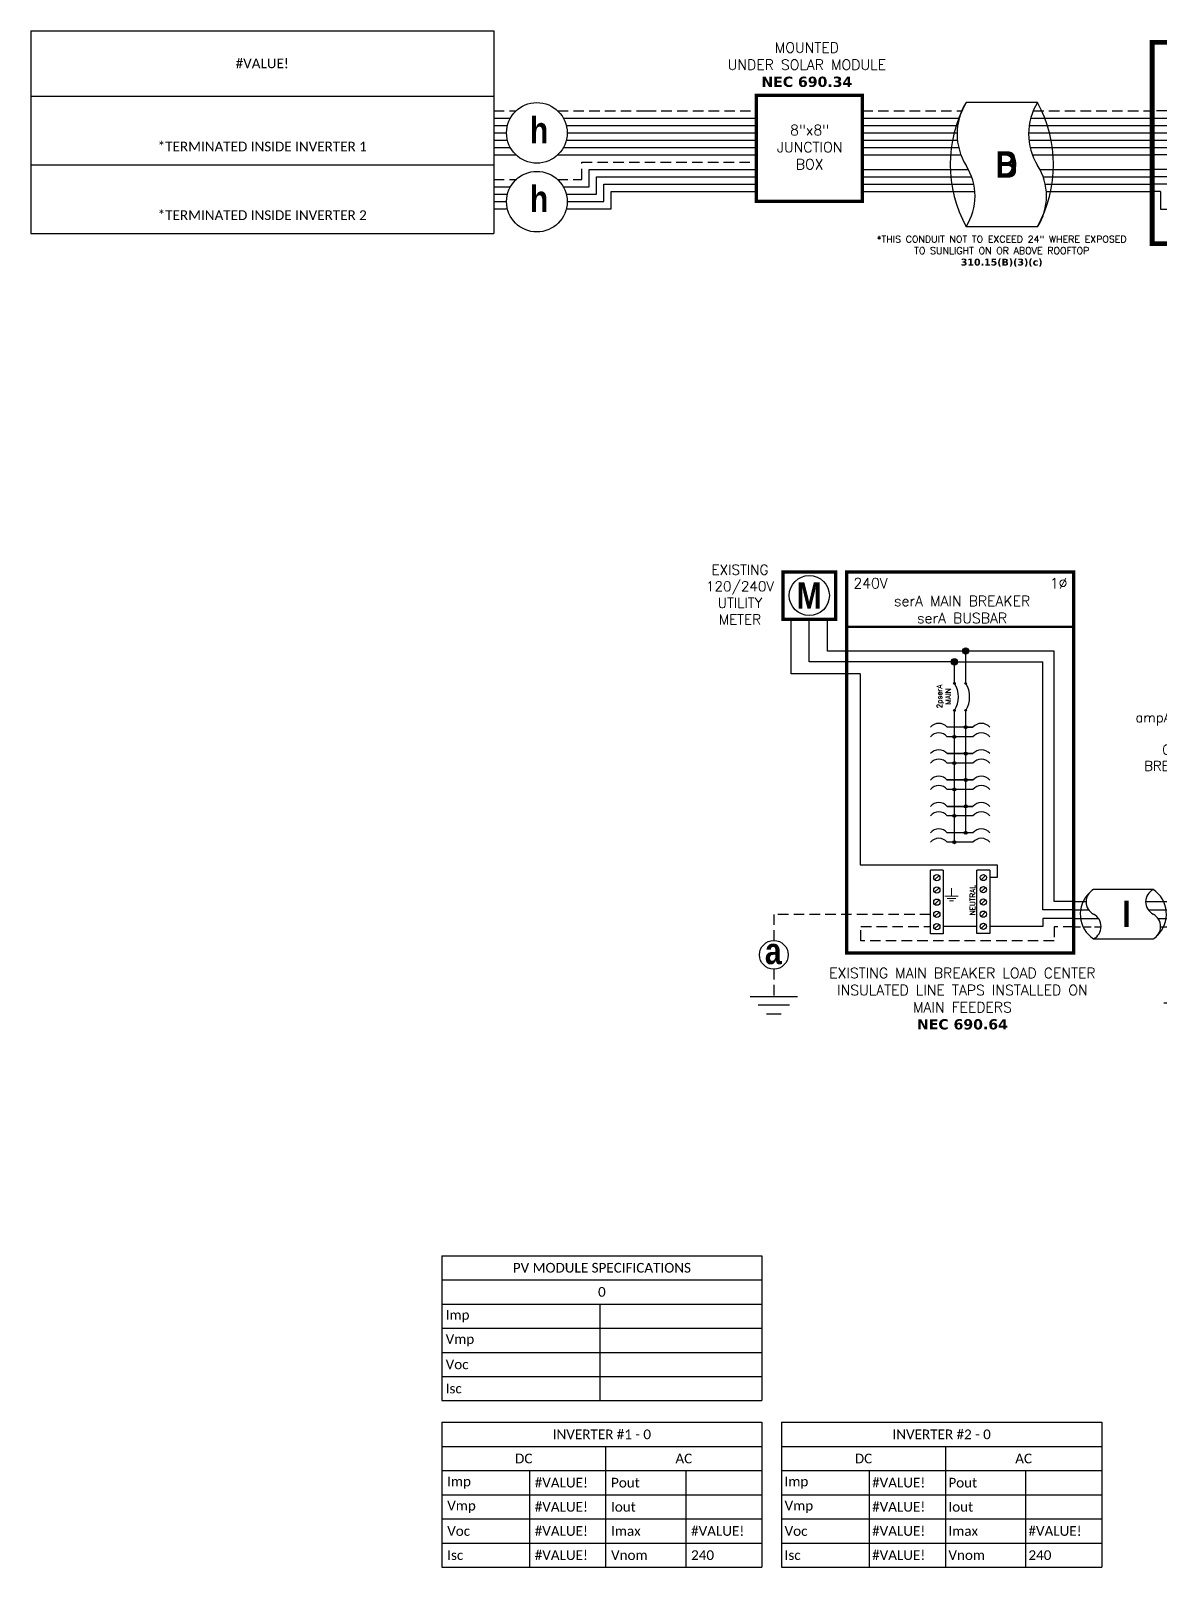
# Model space of a CAD drawing. Header units: feet. Extents: x 18745 to 19507, y 14556 to 15104.
# Drawn here: x 18745 to 19147, y 14556 to 15104 of the extents above; entities that cross this region are included whole.
import ezdxf

# ---------------------------------------------------------------- set-up
doc = ezdxf.new("R2010")
doc.units = ezdxf.units.FT
doc.header["$MEASUREMENT"] = 0
doc.linetypes.add('HIDDEN', pattern=[0.375, 0.25, -0.125])
for name, color, linetype in [('ONE LINE BLOCKS', 7, 'Continuous'), ('TABLES', 7, 'Continuous'), ('TEXT', 7, 'Continuous'), ('Z - TITLEBLOCK TXT', 7, 'Continuous')]:
    doc.layers.add(name, color=color, linetype=linetype)
doc.styles.add('ONE LINE TXT', font='techb___.ttf')
doc.styles.get("Standard").update_dxf_attribs({"font": 'simplex.shx'})

# ---------------------------------------------------------------- blocks, each defined once
blk = doc.blocks.new('combiner_1combined_1passing')
at = {"linetype": 'Continuous'}
h = blk.add_hatch(color=7, dxfattribs=at)
h.dxf.hatch_style = 1
edge = h.paths.add_edge_path()
edge.add_arc((28.02, 53.09), 0.513, 0, 360)
h = blk.add_hatch(color=7, dxfattribs=at)
h.dxf.hatch_style = 1
edge = h.paths.add_edge_path()
edge.add_arc((39.79, 53.09), 0.513, 0, 360)
h = blk.add_hatch(color=7, dxfattribs=at)
h.dxf.hatch_style = 1
edge = h.paths.add_edge_path()
edge.add_arc((28.02, 47.13), 0.513, 0, 360)
h = blk.add_hatch(color=7, dxfattribs=at)
h.dxf.hatch_style = 1
edge = h.paths.add_edge_path()
edge.add_arc((39.79, 47.13), 0.513, 0, 360)
h = blk.add_hatch(color=7, dxfattribs=at)
h.dxf.hatch_style = 1
edge = h.paths.add_edge_path()
edge.add_arc((28.02, 41.17), 0.513, 0, 360)
h = blk.add_hatch(color=7, dxfattribs=at)
h.dxf.hatch_style = 1
edge = h.paths.add_edge_path()
edge.add_arc((39.79, 41.17), 0.513, 0, 360)
h = blk.add_hatch(color=253, dxfattribs=at)
h.dxf.hatch_style = 1
edge = h.paths.add_edge_path()
edge.add_arc((28.02, 35.2), 0.513, 0, 360)
h = blk.add_hatch(color=253, dxfattribs=at)
h.dxf.hatch_style = 1
edge = h.paths.add_edge_path()
edge.add_arc((39.79, 35.2), 0.513, 0, 360)
h = blk.add_hatch(color=253, dxfattribs=at)
h.dxf.hatch_style = 1
edge = h.paths.add_edge_path()
edge.add_arc((28.02, 29.24), 0.513, 0, 360)
h = blk.add_hatch(color=253, dxfattribs=at)
h.dxf.hatch_style = 1
edge = h.paths.add_edge_path()
edge.add_arc((39.79, 29.24), 0.513, 0, 360)
h = blk.add_hatch(color=253, dxfattribs=at)
h.dxf.hatch_style = 1
edge = h.paths.add_edge_path()
edge.add_arc((28.02, 23.28), 0.513, 0, 360)
h = blk.add_hatch(color=253, dxfattribs=at)
h.dxf.hatch_style = 1
edge = h.paths.add_edge_path()
edge.add_arc((39.79, 23.28), 0.513, 0, 360)
at = {"layer": 'ONE LINE BLOCKS', "linetype": 'Continuous'}
h = blk.add_hatch(color=254, dxfattribs=at)
h.dxf.hatch_style = 1
edge = h.paths.add_edge_path()
edge.add_arc((47.2, 47.13), 1.11, 0, 360)
h = blk.add_hatch(color=254, dxfattribs=at)
h.dxf.hatch_style = 1
edge = h.paths.add_edge_path()
edge.add_arc((47.2, 29.24), 1.11, 0, 360)
at = {"color": 1, "linetype": 'Continuous'}
for p, q in [((28.53, 53.09), (31.66, 53.1)), ((36.16, 53.09), (39.28, 53.09)), ((28.53, 47.13), (31.66, 47.13)), ((36.16, 47.13), (39.28, 47.13)), ((28.53, 41.17), (31.66, 41.17)), ((36.16, 41.17), (39.28, 41.17)), ((28.53, 35.21), (31.66, 35.21)), ((36.16, 35.2), (39.28, 35.2)), ((28.53, 29.24), (31.66, 29.25)), ((36.16, 29.24), (39.28, 29.24)), ((28.53, 23.28), (31.66, 23.29)), ((36.16, 23.28), (39.28, 23.28))]:
    blk.add_line(p, q, dxfattribs=at)
at = {"color": 7, "linetype": 'Continuous'}
for p, q in [((51.44, 47.13), (47.2, 47.13)), ((51.44, 45.75), (51.44, 47.13)), ((5.57, 21.14), (5.57, 13.98)), ((5.57, 21.14), (5.57, 14.9)), ((5.57, 18.52), (5.57, 18.52)), ((5.57, 15.9), (5.57, 15.9))]:
    blk.add_line(p, q, dxfattribs=at)
for p, q in [((51.44, 45.75), (63.59, 45.75)), ((53.03, 17.38), (53.03, 37.21)), ((53.03, 37.21), (63.38, 37.21)), ((57.4, 13.98), (57.4, 33.83)), ((57.4, 33.83), (63.38, 33.83)), ((11.01, 17.38), (11.01, 26.39)), ((11.01, 17.38), (53.03, 17.38)), ((5.57, 13.98), (57.4, 13.98))]:
    blk.add_line(p, q)
at = {"color": 253, "linetype": 'Continuous'}
for p, q in [((51.44, 44.15), (51.44, 29.24)), ((51.44, 44.15), (63.38, 44.15)), ((54.82, 15.68), (54.82, 35.52)), ((54.82, 35.52), (63.38, 35.52)), ((13.56, 31.63), (13.56, 23.28)), ((51.44, 29.24), (47.2, 29.24)), ((59.98, 12.28), (59.98, 32.13)), ((59.98, 32.13), (63.38, 32.13)), ((8.19, 23.77), (0, 23.77)), ((8.19, 15.68), (8.19, 23.77)), ((8.19, 17.53), (8.19, 23.77)), ((13.56, 23.28), (21.42, 23.28)), ((2.95, 18.52), (0, 18.52)), ((2.95, 18.52), (2.95, 12.28)), ((2.95, 18.52), (2.95, 12.28)), ((5.57, 21.14), (5.57, 21.14)), ((5.57, 18.52), (5.57, 18.52)), ((2.95, 12.28), (59.98, 12.28)), ((8.19, 15.68), (54.82, 15.68))]:
    blk.add_line(p, q, dxfattribs=at)
at = {"color": 7}
for p, q in [((11.01, 26.39), (0, 26.39)), ((5.57, 21.14), (0, 21.14))]:
    blk.add_line(p, q, dxfattribs=at)
at = {"color": 7, "linetype": 'Continuous', "flags": 128}
for points in [[(0, 44.74), (13.56, 44.74), (13.56, 53.09), (21.42, 53.09)], [(21.42, 53.09), (28.02, 53.09)], [(39.79, 53.09), (47.2, 53.09)], [(47.2, 53.09), (47.2, 41.17)], [(18.8, 41.17), (18.8, 47.13), (21.42, 47.13)], [(21.42, 47.13), (28.02, 47.13)], [(21.42, 47.13), (28.02, 47.13)], [(39.79, 47.13), (47.2, 47.13)], [(0, 39.5), (21.42, 39.5), (21.42, 41.17)], [(21.42, 41.17), (28.02, 41.17)], [(21.42, 41.17), (28.02, 41.17)], [(39.79, 41.17), (47.2, 41.17)], [(0, 34.25), (18.8, 34.25), (18.8, 35.2)]]:
    blk.add_lwpolyline(points, dxfattribs=at)
at = {"color": 253, "linetype": 'Continuous', "flags": 128}
for points in [[(0, 42.12), (16.18, 42.12), (16.18, 41.17)], [(0, 36.87), (21.42, 36.87), (21.42, 35.2)], [(16.18, 32.9), (16.18, 29.24), (21.42, 29.24)], [(21.42, 35.2), (28.02, 35.2)], [(21.42, 35.2), (28.02, 35.2)], [(39.79, 35.2), (47.2, 35.2)], [(47.2, 35.2), (47.2, 23.28)], [(16.18, 31.63), (0, 31.63)], [(21.42, 29.24), (28.02, 29.24)], [(21.42, 29.24), (28.02, 29.24)], [(39.79, 29.24), (47.2, 29.24)], [(21.42, 23.28), (28.02, 23.28)], [(39.79, 23.28), (47.2, 23.28)]]:
    blk.add_lwpolyline(points, dxfattribs=at)
at = {"color": 7, "linetype": 'Continuous'}
for centre in [(28.02, 53.09), (39.79, 53.09), (28.02, 47.13), (39.79, 47.13), (28.02, 41.17), (39.79, 41.17)]:
    blk.add_circle(centre, 0.513, dxfattribs=at)
at = {"color": 253, "linetype": 'Continuous'}
for centre in [(28.02, 35.2), (39.79, 35.2), (28.02, 29.24), (39.79, 29.24), (28.02, 23.28), (39.79, 23.28)]:
    blk.add_circle(centre, 0.513, dxfattribs=at)
at = {"color": 92, "linetype": 'Continuous'}
blk.add_arc((51.34, 44.65), 2.92, 294.9492, 65.0508, dxfattribs=at)
at = {"color": 253, "linetype": 'Continuous'}
blk.add_arc((20.4, 37.03), 5.91, 135.6055, 224.3945, dxfattribs=at)
at = {"color": 7, "linetype": 'Continuous'}
blk.add_arc((20.84, 38.19), 3.61, 124.3567, 235.6433, dxfattribs=at)
at = {"color": 1, "linetype": 'Continuous'}
for points in [[(31.66, 53.1), (32.33, 54.43), (33.91, 51.74), (35.37, 54.43), (36.16, 53.09)], [(31.66, 47.13), (32.33, 48.47), (33.91, 45.78), (35.37, 48.47), (36.16, 47.13)], [(31.66, 41.17), (32.33, 42.51), (33.91, 39.82), (35.37, 42.51), (36.16, 41.17)], [(31.66, 35.21), (32.33, 36.55), (33.91, 33.86), (35.37, 36.55), (36.16, 35.2)], [(31.66, 29.25), (32.33, 30.59), (33.91, 27.9), (35.37, 30.59), (36.16, 29.24)], [(31.66, 23.29), (32.33, 24.63), (33.91, 21.94), (35.37, 24.63), (36.16, 23.28)]]:
    blk.add_spline(points, degree=3, dxfattribs=at)
at = {"layer": 'ONE LINE BLOCKS', "lineweight": 50, "const_width": 1.71}
blk.add_lwpolyline([(63.38, 0), (0, 0), (0, 71.78), (63.38, 71.78)], close=True, dxfattribs=at)
at = {"layer": 'TEXT', "color": 92, "linetype": 'HIDDEN', "ltscale": 15}
for p, q in [((40.61, 58.49), (40.61, 63.56)), ((44.96, 60.48), (44.96, 63.56)), ((55.4, 60.48), (44.96, 60.48)), ((55.4, 60.48), (55.4, 47.36)), ((52.57, 58.5), (40.61, 58.49)), ((52.57, 47.29), (52.57, 58.5)), ((10.94, 47.36), (0, 47.36)), ((55.4, 47.36), (63.38, 47.36)), ((52.57, 42), (52.57, 38.9)), ((52.57, 38.9), (63.38, 38.9))]:
    blk.add_line(p, q, dxfattribs=at)
at = {"layer": 'TEXT', "color": 92, "linetype": 'HIDDEN', "ltscale": 15, "flags": 128}
for points in [[(50.03, 68.68), (50.03, 65.18)], [(10.94, 47.36), (10.94, 60.48), (27.56, 60.48), (27.56, 63.56)], [(47.69, 65.18), (52.37, 65.18)], [(51.56, 64.31), (48.5, 64.31)], [(50.74, 63.45), (49.31, 63.45)]]:
    blk.add_lwpolyline(points, dxfattribs=at)
at = {"layer": 'Z - TITLEBLOCK TXT', "color": 1, "linetype": 'Continuous'}
for p, q in [((20.61, 63.56), (20.61, 68.1)), ((20.61, 68.1), (47.56, 68.1)), ((47.56, 68.1), (47.56, 63.56)), ((47.56, 63.56), (20.61, 63.56))]:
    blk.add_line(p, q, dxfattribs=at)
at = {"layer": 'Z - TITLEBLOCK TXT', "color": 4, "linetype": 'Continuous'}
for p, q in [((23.99, 66.62), (22.42, 65.04)), ((28.35, 66.62), (26.77, 65.04)), ((32.7, 66.62), (31.12, 65.04)), ((37.05, 66.62), (35.47, 65.04)), ((41.4, 66.62), (39.82, 65.04)), ((45.75, 66.62), (44.18, 65.04))]:
    blk.add_line(p, q, dxfattribs=at)
for centre in [(23.21, 65.83), (27.56, 65.83), (31.91, 65.83), (36.26, 65.83), (40.61, 65.83), (44.96, 65.83)]:
    blk.add_circle(centre, 1.11, dxfattribs=at)
at = {"layer": 'Z - TITLEBLOCK TXT', "color": 7, "linetype": 'Continuous'}
for centre in [(47.2, 47.13), (47.2, 47.13), (47.2, 29.24), (47.2, 29.24)]:
    blk.add_circle(centre, 1.11, dxfattribs=at)
at = {"layer": 'TABLES', "color": 1, "linetype": 'Continuous'}
for p in [(30.17, 54.67), (30.18, 48.71), (30.19, 42.75), (30.2, 36.79), (30.22, 30.83), (30.23, 24.87)]:
    blk.add_text('20A', height=2.778, dxfattribs=at).set_placement(p)
at = {"layer": 'TEXT', "color": 1, "insert": (34.41, 4.5), "char_height": 3.658, "attachment_point": 5}
blk.add_mtext_dynamic_manual_height_columns('COMBINER', width=1.1897, gutter_width=7.17, heights=[0], dxfattribs=at)
blk = doc.blocks.new('*T23')
at = {"color": 0, "lineweight": -2, "transparency": 16777216}
for p, q in [((0, 0), (165.11, 0)), ((0, 0), (0, -72.27)), ((165.11, 0), (165.11, -72.27)), ((0, -23.32), (165.11, -23.32)), ((0, -47.8), (165.11, -47.8)), ((0, -72.27), (165.11, -72.27))]:
    blk.add_line(p, q, dxfattribs=at)
at = {"color": 0, "linetype": 'Continuous', "transparency": 16777216, "char_height": 3.4544, "width": 156.9097, "attachment_point": 5}
for s, insert in [('{\\fCalibri|b0|i0|c0;#VALUE!', (82.56, -11.66)), ('{\\fCalibri|b0|i0|c0;^J^J*TERMINATED INSIDE INVERTER 1', (82.56, -35.56)), ('{\\fCalibri|b0|i0|c0;^J^J*TERMINATED INSIDE INVERTER 2', (82.56, -60.03))]:
    blk.add_mtext(s, dxfattribs=dict(at, insert=insert))
blk = doc.blocks.new('fusedDisconnect')
at = {"lineweight": 50}
blk.add_line((-43.61, 43.06), (0, 43.06), dxfattribs=at)
at = {"color": 1, "linetype": 'Continuous'}
for p, q in [((-35.27, 34.78), (-35.27, 39.32)), ((-35.27, 39.32), (-8.32, 39.32)), ((-8.32, 39.32), (-8.32, 34.78)), ((-8.32, 34.78), (-35.27, 34.78)), ((-26.07, 25.18), (-22.81, 22.74)), ((-21.73, 22.73), (-20.49, 22.73)), ((-17.94, 22.73), (-16.7, 22.73)), ((-26.07, 17.65), (-22.81, 15.2)), ((-21.73, 15.2), (-20.49, 15.2)), ((-17.94, 15.2), (-16.7, 15.2)), ((-35.27, 1.76), (-8.32, 1.76)), ((-35.27, 1.76), (-35.27, -2.78)), ((-8.32, 1.76), (-8.32, -2.78)), ((-8.32, -2.78), (-35.27, -2.78))]:
    blk.add_line(p, q, dxfattribs=at)
at = {"color": 4, "linetype": 'Continuous'}
for p, q in [((-31.89, 37.83), (-33.46, 36.26)), ((-27.53, 37.83), (-29.11, 36.26)), ((-23.18, 37.83), (-24.76, 36.26)), ((-18.83, 37.83), (-20.41, 36.26)), ((-14.48, 37.83), (-16.06, 36.26)), ((-10.13, 37.83), (-11.7, 36.26)), ((-31.89, 0.28), (-33.46, -1.3)), ((-27.53, 0.28), (-29.11, -1.3)), ((-23.18, 0.28), (-24.76, -1.3)), ((-18.83, 0.28), (-20.41, -1.3)), ((-14.48, 0.28), (-16.06, -1.3)), ((-10.13, 0.28), (-11.7, -1.3))]:
    blk.add_line(p, q, dxfattribs=at)
at = {"color": 253, "linetype": 'Continuous'}
for p, q in [((-32.67, 32.17), (-32.67, 34.78)), ((-10.92, 32.17), (-10.92, 34.78)), ((-38.16, 3), (-38.16, 32.17)), ((-38.16, 32.17), (-32.67, 32.17)), ((-5.43, 32.17), (-10.92, 32.17)), ((-5.43, 3), (-5.43, 32.17)), ((-43.61, 3), (-38.16, 3)), ((0, 3), (-5.43, 3))]:
    blk.add_line(p, q, dxfattribs=at)
at = {"color": 7, "linetype": 'Continuous'}
for p, q in [((-27.97, 22.73), (-41.66, 22.73)), ((-41.66, 9), (-41.66, 22.73)), ((-15.62, 22.73), (-1.93, 22.73)), ((-1.93, 9), (-1.93, 22.73))]:
    blk.add_line(p, q, dxfattribs=at)
at = {"color": 10, "linetype": 'Continuous'}
for p, q in [((-27.97, 15.2), (-39.8, 15.2)), ((-39.8, 6), (-39.8, 15.2)), ((-15.62, 15.2), (-3.79, 15.19)), ((-3.79, 6), (-3.79, 15.2)), ((-43.61, 6), (-39.8, 6)), ((0, 6), (-3.79, 6))]:
    blk.add_line(p, q, dxfattribs=at)
at = {"color": 7}
for p, q in [((-43.61, 9), (-41.66, 9)), ((0, 9), (-1.93, 9))]:
    blk.add_line(p, q, dxfattribs=at)
at = {"color": 92, "linetype": 'HIDDEN', "ltscale": 15}
for p, q in [((-43.61, 0), (-36.58, 0)), ((-36.58, 0), (-36.58, 4.9)), ((-36.58, 4.9), (-32.67, 4.9)), ((-32.67, 4.9), (-32.67, 1.76)), ((-7.01, 4.9), (-10.92, 4.9)), ((-10.92, 4.9), (-10.92, 1.76)), ((-7.01, 0), (-7.01, 4.9)), ((0, 0), (-7.01, 0)), ((-28.32, -2.78), (-28.32, -5.55)), ((-28.32, -5.55), (-38.48, -5.55)), ((-38.48, -5.55), (-38.48, -13.28)), ((-38.48, -23.51), (-38.48, -27.17))]:
    blk.add_line(p, q, dxfattribs=at)
at = {"lineweight": 50, "const_width": 1.19}
blk.add_lwpolyline([(-43.61, -9.34), (-43.61, 49.84), (0, 49.84), (0, -9.34)], close=True, dxfattribs=at)
at = {"color": 92, "linetype": 'Continuous', "lineweight": 5, "ltscale": 0.05, "flags": 128}
for points in [[(-21.8, -3.32), (-21.8, -6.17)], [(-24.14, -6.17), (-19.45, -6.17)], [(-20.27, -7.03), (-23.32, -7.03)], [(-21.08, -7.9), (-22.51, -7.9)]]:
    blk.add_lwpolyline(points, dxfattribs=at)
at = {"color": 92, "linetype": 'Continuous', "ltscale": 4, "flags": 128}
for points in [[(-46.96, -27.17), (-30, -27.17)], [(-32.93, -30.31), (-44.02, -30.31)], [(-35.87, -33.46), (-41.08, -33.46)]]:
    blk.add_lwpolyline(points, dxfattribs=at)
at = {"color": 4, "linetype": 'Continuous'}
for centre in [(-32.67, 37.05), (-28.32, 37.05), (-23.97, 37.05), (-19.62, 37.05), (-15.27, 37.05), (-10.92, 37.05), (-32.67, -0.51), (-28.32, -0.51), (-23.97, -0.51), (-19.62, -0.51), (-15.27, -0.51), (-10.92, -0.51)]:
    blk.add_circle(centre, 1.11, dxfattribs=at)
at = {"color": 1, "linetype": 'Continuous'}
for centre in [(-27.43, 22.73), (-22.27, 22.73), (-16.16, 22.73), (-27.43, 15.2), (-22.27, 15.2), (-16.16, 15.19)]:
    blk.add_circle(centre, 0.541, dxfattribs=at)
at = {"color": 7, "linetype": 'Continuous'}
blk.add_circle((-38.48, -18.39), 5.11, dxfattribs=at)
at = {"color": 1, "linetype": 'Continuous'}
for points in [[(-20.49, 22.73), (-20.12, 23.49), (-19.22, 21.97), (-18.39, 23.49), (-17.94, 22.73)], [(-20.49, 15.2), (-20.12, 15.96), (-19.22, 14.43), (-18.39, 15.96), (-17.94, 15.2)]]:
    blk.add_spline(points, degree=3, dxfattribs=at)
at = {"color": 4, "linetype": 'Continuous'}
blk.add_text('BONDED NEUTRAL', height=1.8743, dxfattribs=at).set_placement((-34.19, 39.97))
at = {"color": 1}
for s, width, gutter_width, heights, insert, char_height, attachment_point in [('\\A1;\\pi1.8138;ampA DISCONNECT FUSED \\P\\pi16.536;W/ ocA FUSES\\P\\pi11.355;GROUPED W/ MAIN \\P\\pi4.9392;BREAKER LOAD CENTER', 71.8931, 92.23, [24.13], (-58.88, 76.39), 3.4544, 1), ('240V', 0.1481, 0.75, [0], (-35.55, 46.4), 3.658, 5), ('1∅', 0.1481, 0.75, [0], (-4.98, 46.1), 3.658, 5), ('\\A1;\\pi7.3884,t25.676;SQUARE D\\P\\pi5.1241,t23.412;PN: D222N', 35.0816, 28.88, [13.54], (-35.24, -12.75), 3.6576, 1)]:
    blk.add_mtext_dynamic_manual_height_columns(s, width=width, gutter_width=gutter_width, heights=heights, dxfattribs=dict(at, insert=insert, char_height=char_height, attachment_point=attachment_point))
at = {"color": 1, "linetype": 'Continuous', "insert": (-41.67, -12.34), "char_height": 9.3833, "attachment_point": 1, "style": 'ONE LINE TXT'}
blk.add_mtext_dynamic_manual_height_columns('{\\W1;\\C256;a}', width=0.1385, gutter_width=2.13, heights=[0], dxfattribs=at)
blk = doc.blocks.new('*U19')
at = {"color": 7, "linetype": 'Continuous'}
for p, q in [((-7.14, 13.31), (-28.39, 13.31)), ((-28.39, -4.31), (-7.14, -4.31))]:
    blk.add_line(p, q, dxfattribs=at)
at = {"color": 7}
for p, q in [((-35.53, 9), (-31.05, 9)), ((-9.81, 9), (0, 9))]:
    blk.add_line(p, q, dxfattribs=at)
at = {"color": 10}
for p, q in [((-35.53, 6), (-30.11, 6)), ((-8.87, 6), (0, 6))]:
    blk.add_line(p, q, dxfattribs=at)
at = {"color": 253}
for p, q in [((-35.53, 3), (-26.66, 3)), ((-5.41, 3), (0, 3))]:
    blk.add_line(p, q, dxfattribs=at)
at = {"color": 92, "linetype": 'HIDDEN', "ltscale": 10}
for p, q in [((-4.48, 0), (0, 0)), ((-35.53, 0), (-25.72, 0))]:
    blk.add_line(p, q, dxfattribs=at)
at = {"color": 7, "linetype": 'Continuous'}
for centre, start, end in [((-22.54, 4.5), 133.9732, 236.4265), ((-12.99, 4.5), 313.9732, 56.4265)]:
    blk.add_arc(centre, 10.58, start, end, dxfattribs=at)
at = {"linetype": 'Continuous'}
for centre, start, end in [((-26.08, 8.91), 117.6639, 242.3361), ((-4.83, 8.91), 117.6639, 242.3361), ((-30.7, 0.09), 297.6639, 62.3361), ((-9.45, 0.09), 297.6639, 62.3361)]:
    blk.add_arc(centre, 4.98, start, end, dxfattribs=at)
blk = doc.blocks.new('*U20')
at = {"color": 7}
for name, p in [('fusedDisconnect', (0, 0)), ('*U19', (-43.61, 0))]:
    blk.add_blockref(name, p, dxfattribs=at)
blk = doc.blocks.new('lineTapPanel')
at = {"linetype": 'Continuous'}
h = blk.add_hatch(color=254, dxfattribs=at)
h.dxf.hatch_style = 1
edge = h.paths.add_edge_path()
edge.add_arc((-38.44, 98.34), 1.11, 0, 360)
h = blk.add_hatch(color=254, dxfattribs=at)
h.dxf.hatch_style = 1
edge = h.paths.add_edge_path()
edge.add_arc((-42.47, 94.51), 1.11, 0, 360)
h = blk.add_hatch(color=1, dxfattribs=at)
h.dxf.hatch_style = 1
edge = h.paths.add_edge_path()
edge.add_arc((-42.47, 86.8), 0.291, 0, 360)
h = blk.add_hatch(color=1, dxfattribs=at)
h.dxf.hatch_style = 1
edge = h.paths.add_edge_path()
edge.add_arc((-38.44, 86.8), 0.291, 0, 360)
h = blk.add_hatch(color=1, dxfattribs=at)
h.dxf.hatch_style = 1
edge = h.paths.add_edge_path()
edge.add_arc((-42.47, 77.16), 0.291, 0, 360)
h = blk.add_hatch(color=1, dxfattribs=at)
h.dxf.hatch_style = 1
edge = h.paths.add_edge_path()
edge.add_arc((-38.44, 77.16), 0.291, 0, 360)
h = blk.add_hatch(color=1, dxfattribs=at)
h.dxf.hatch_style = 1
edge = h.paths.add_edge_path()
edge.add_arc((-38.44, 71.16), 0.528, 0, 360)
h = blk.add_hatch(color=1, dxfattribs=at)
h.dxf.hatch_style = 1
edge = h.paths.add_edge_path()
edge.add_arc((-42.47, 67.78), 0.528, 0, 360)
h = blk.add_hatch(color=1, dxfattribs=at)
h.dxf.hatch_style = 1
edge = h.paths.add_edge_path()
edge.add_arc((-38.44, 61.76), 0.528, 0, 360)
h = blk.add_hatch(color=1, dxfattribs=at)
h.dxf.hatch_style = 1
edge = h.paths.add_edge_path()
edge.add_arc((-42.47, 58.38), 0.528, 0, 360)
h = blk.add_hatch(color=1, dxfattribs=at)
h.dxf.hatch_style = 1
edge = h.paths.add_edge_path()
edge.add_arc((-42.47, 48.98), 0.528, 0, 360)
h = blk.add_hatch(color=1, dxfattribs=at)
h.dxf.hatch_style = 1
edge = h.paths.add_edge_path()
edge.add_arc((-38.44, 52.36), 0.528, 0, 360)
h = blk.add_hatch(color=1, dxfattribs=at)
h.dxf.hatch_style = 1
edge = h.paths.add_edge_path()
edge.add_arc((-42.47, 39.58), 0.528, 0, 360)
h = blk.add_hatch(color=1, dxfattribs=at)
h.dxf.hatch_style = 1
edge = h.paths.add_edge_path()
edge.add_arc((-38.44, 42.95), 0.528, 0, 360)
h = blk.add_hatch(color=1, dxfattribs=at)
h.dxf.hatch_style = 1
edge = h.paths.add_edge_path()
edge.add_arc((-38.44, 33.55), 0.528, 0, 360)
h = blk.add_hatch(color=1, dxfattribs=at)
h.dxf.hatch_style = 1
edge = h.paths.add_edge_path()
edge.add_arc((-42.47, 30.17), 0.528, 0, 360)
at = {"color": 155, "true_color": 0x647190}
blk.add_line((-80.92, 126.59), (0, 126.59), dxfattribs=at)
at = {"color": 253, "linetype": 'Continuous'}
for p, q in [((-100.73, 90.2), (-100.73, 109.7)), ((-76.04, 90.2), (-100.73, 90.2)), ((-76.04, 90.2), (-76.04, 22.16)), ((-76.04, 22.16), (-27.25, 22.16)), ((-27.25, 22.16), (-27.25, 17.57)), ((-27.25, 17.57), (-29.89, 17.57)), ((-11.01, 0.16), (-29.89, 0.16)), ((0, 3), (-11.01, 3)), ((-11.01, 3), (-11.01, 0.16))]:
    blk.add_line(p, q, dxfattribs=at)
at = {"color": 10, "linetype": 'Continuous'}
for p, q in [((-94.24, 94.51), (-94.24, 109.7)), ((-43.58, 94.51), (-94.24, 94.51)), ((-42.47, 87.09), (-42.47, 93.4)), ((-41.36, 94.51), (-10.98, 94.51)), ((-10.98, 6), (-10.98, 94.51)), ((-42.47, 30.17), (-42.47, 76.87)), ((-35.88, 67.78), (-45.04, 67.78)), ((-35.88, 58.38), (-45.04, 58.38)), ((-35.88, 48.98), (-45.04, 48.98)), ((-35.88, 39.58), (-45.04, 39.58)), ((-35.88, 30.17), (-45.04, 30.17)), ((0, 6), (-10.98, 6))]:
    blk.add_line(p, q, dxfattribs=at)
at = {"color": 7, "linetype": 'Continuous'}
for p, q in [((-87.75, 98.34), (-87.75, 109.7)), ((-39.56, 98.34), (-87.75, 98.34)), ((-38.44, 87.09), (-38.44, 97.23)), ((-6.96, 9), (-6.96, 98.34)), ((-38.44, 61.76), (-38.44, 76.87)), ((-35.88, 71.16), (-45.04, 71.16)), ((-38.44, 71.16), (-35.88, 71.16)), ((-45.04, 61.76), (-35.88, 61.76)), ((-35.88, 61.76), (-45.04, 61.76)), ((-38.44, 52.36), (-38.44, 61.76)), ((-45.04, 52.36), (-35.88, 52.36)), ((-35.88, 52.36), (-45.04, 52.36)), ((-38.44, 42.95), (-38.44, 52.36)), ((-45.04, 42.95), (-35.88, 42.95)), ((-35.88, 42.95), (-45.04, 42.95)), ((-38.44, 33.55), (-38.44, 42.95)), ((-35.88, 33.55), (-45.04, 33.55))]:
    blk.add_line(p, q, dxfattribs=at)
at = {"lineweight": 50}
blk.add_line((-80.92, 106.95), (0, 106.95), dxfattribs=at)
at = {"color": 7}
for p, q in [((-6.96, 98.34), (-37.33, 98.34)), ((0, 9), (-6.96, 9))]:
    blk.add_line(p, q, dxfattribs=at)
at = {"color": 1, "linetype": 'Continuous'}
for p, q in [((-51.03, -2.51), (-51.03, 20.23)), ((-46.49, 20.23), (-51.03, 20.23)), ((-46.49, 20.23), (-46.49, -2.51)), ((-34.43, -2.43), (-34.43, 20.16)), ((-29.89, 20.16), (-34.43, 20.16)), ((-29.89, 20.16), (-29.89, -2.43)), ((-46.49, -2.51), (-51.03, -2.51)), ((-29.89, -2.43), (-34.43, -2.43))]:
    blk.add_line(p, q, dxfattribs=at)
at = {"color": 4, "linetype": 'Continuous'}
for p, q in [((-47.97, 18.28), (-49.55, 16.71)), ((-31.37, 18.35), (-32.94, 16.78)), ((-47.97, 13.93), (-49.55, 12.36)), ((-31.37, 14), (-32.94, 12.43)), ((-47.97, 9.58), (-49.55, 8.01)), ((-31.37, 9.65), (-32.94, 8.08)), ((-47.97, 5.23), (-49.55, 3.66)), ((-47.97, 0.88), (-49.55, -0.69)), ((-31.37, 5.3), (-32.94, 3.73)), ((-31.37, 0.95), (-32.94, -0.62))]:
    blk.add_line(p, q, dxfattribs=at)
at = {"color": 92, "linetype": 'HIDDEN', "ltscale": 15}
for p, q in [((-51.03, 4.44), (-106.89, 4.44)), ((-106.89, 4.44), (-106.89, -4.87)), ((-75.84, -4.96), (-75.84, 0.09)), ((-75.84, 0.09), (-51.03, 0.09)), ((0, 0), (-6.96, 0)), ((-6.96, -4.96), (-75.84, -4.96)), ((-6.96, 0), (-6.96, -4.96)), ((-106.89, -15.1), (-106.89, -24.84))]:
    blk.add_line(p, q, dxfattribs=at)
at = {"color": 92, "linetype": 'Continuous', "ltscale": 15}
blk.add_line((-34.43, 0.09), (-46.49, 0.09), dxfattribs=at)
at = {"lineweight": 50, "const_width": 1.19}
for points in [[(-103.67, 109.7), (-103.67, 126.59), (-84.82, 126.59), (-84.82, 109.7)], [(-80.92, -9.3), (-80.92, 126.59), (0, 126.59), (0, -9.3)]]:
    blk.add_lwpolyline(points, close=True, dxfattribs=at)
at = {"color": 92, "linetype": 'Continuous', "lineweight": 5, "ltscale": 0.05, "flags": 128}
for points in [[(-45.88, 10.97), (-41.2, 10.97)], [(-43.54, 13.81), (-43.54, 10.97)], [(-42.01, 10.1), (-45.07, 10.1)], [(-42.82, 9.23), (-44.25, 9.23)]]:
    blk.add_lwpolyline(points, dxfattribs=at)
at = {"color": 92, "linetype": 'Continuous', "ltscale": 4, "flags": 128}
for points in [[(-115.37, -24.84), (-98.41, -24.84)], [(-101.35, -27.98), (-112.43, -27.98)], [(-104.29, -31.12), (-109.49, -31.12)]]:
    blk.add_lwpolyline(points, dxfattribs=at)
at = {"linetype": 'Continuous'}
blk.add_circle((-94.24, 118.15), 7.15, dxfattribs=at)
at = {"color": 7, "linetype": 'Continuous'}
for centre, radius in [((-38.44, 98.34), 1.11), ((-38.44, 98.34), 1.11), ((-42.47, 94.51), 1.11), ((-106.89, -9.99), 5.11)]:
    blk.add_circle(centre, radius, dxfattribs=at)
at = {"color": 1, "linetype": 'Continuous'}
for centre, radius in [((-42.47, 86.8), 0.291), ((-38.44, 86.8), 0.291), ((-42.47, 77.16), 0.291), ((-38.44, 77.16), 0.291), ((-38.44, 71.16), 0.528), ((-42.47, 67.78), 0.528), ((-38.44, 61.76), 0.528), ((-42.47, 58.38), 0.528), ((-42.47, 48.98), 0.528), ((-38.44, 52.36), 0.528), ((-42.47, 39.58), 0.528), ((-38.44, 42.95), 0.528), ((-38.44, 33.55), 0.528), ((-42.47, 30.17), 0.528)]:
    blk.add_circle(centre, radius, dxfattribs=at)
at = {"color": 4, "linetype": 'Continuous'}
for centre in [(-48.76, 17.49), (-32.16, 17.57), (-48.76, 13.14), (-32.16, 13.21), (-48.76, 8.79), (-48.76, 4.44), (-32.16, 8.86), (-32.16, 4.51), (-48.76, 0.09), (-32.16, 0.16)]:
    blk.add_circle(centre, 1.11, dxfattribs=at)
at = {"color": 1, "linetype": 'Continuous'}
for centre, radius, start, end in [((-50.14, 81.98), 9.06, 327.8708, 32.1292), ((-46.11, 81.98), 9.06, 327.8708, 32.1292), ((-48.03, 68.62), 3.93, 40.3392, 139.6608), ((-32.88, 68.62), 3.93, 40.3392, 139.6608), ((-48.03, 65.24), 3.93, 40.3392, 139.6608), ((-32.88, 65.24), 3.93, 40.3392, 139.6608), ((-48.03, 59.21), 3.93, 40.3392, 139.6608), ((-32.88, 59.21), 3.93, 40.3392, 139.6608), ((-48.03, 55.84), 3.93, 40.3392, 139.6608), ((-32.88, 55.84), 3.93, 40.3392, 139.6608), ((-48.03, 49.81), 3.93, 40.3392, 139.6608), ((-48.03, 46.43), 3.93, 40.3392, 139.6608), ((-32.88, 49.81), 3.93, 40.3392, 139.6608), ((-32.88, 46.43), 3.93, 40.3392, 139.6608), ((-48.03, 40.41), 3.93, 40.3392, 139.6608), ((-32.88, 40.41), 3.93, 40.3392, 139.6608), ((-48.03, 37.03), 3.93, 40.3392, 139.6608), ((-32.88, 37.03), 3.93, 40.3392, 139.6608), ((-48.03, 31.01), 3.93, 40.3392, 139.6608), ((-32.88, 31.01), 3.93, 40.3392, 139.6608), ((-48.03, 27.63), 3.93, 40.3392, 139.6608), ((-32.88, 27.63), 3.93, 40.3392, 139.6608)]:
    blk.add_arc(centre, radius, start, end, dxfattribs=at)
at = {"color": 253, "linetype": 'Continuous', "style": 'ONE LINE TXT'}
blk.add_text('M', height=9.38, dxfattribs=at).set_placement((-98.8, 113.43))
at = {"color": 4, "linetype": 'Continuous'}
blk.add_text('NEUTRAL', height=1.874, rotation=90, dxfattribs=at).set_placement((-35.08, 4.08))
at = {"color": 1, "attachment_point": 5}
for s, width, gutter_width, heights, insert, char_height in [('EXISTING\\P120/240V UTILITY METER', 0.0523, 7.17, [0], (-118.95, 118.48), 3.5433), ('240V', 0.1481, 0.75, [0], (-72.39, 122.54), 3.658), ('1∅', 0.1481, 0.75, [0], (-5.31, 122.54), 3.658), ('serA MAIN BREAKER\\PserA BUSBAR', 72.4998, 0.75, [0], (-39.75, 113.14), 3.6576), ('EXISTING MAIN BREAKER LOAD CENTER INSULATED LINE TAPS INSTALLED ON MAIN FEEDERS\\P{\\fVerdana|b1|i0|c0|p34;NEC 690.64}', 98.9176, 7.17, [106.42], (-39.63, -25.66), 3.6576)]:
    blk.add_mtext_dynamic_manual_height_columns(s, width=width, gutter_width=gutter_width, heights=heights, dxfattribs=dict(at, insert=insert, char_height=char_height))
at = {"color": 4, "linetype": 'Continuous', "insert": (-46.25, 82.15), "char_height": 1.874, "attachment_point": 5, "rotation": 90}
blk.add_mtext_dynamic_manual_height_columns('2pserA\\PMAIN', width=0.1481, gutter_width=0.75, heights=[0], dxfattribs=at)
at = {"color": 1, "linetype": 'Continuous', "insert": (-110.08, -3.93), "char_height": 9.3833, "attachment_point": 1, "style": 'ONE LINE TXT'}
blk.add_mtext_dynamic_manual_height_columns('{\\W1;\\C256;a}', width=0.1385, gutter_width=2.13, heights=[0], dxfattribs=at)
blk = doc.blocks.new('*U21')
at = {"color": 7}
blk.add_blockref('lineTapPanel', (0, 0), dxfattribs=at)
blk = doc.blocks.new('8x8box')
at = {"lineweight": 50, "const_width": 1.19}
blk.add_lwpolyline([(37.78, 0), (0, 0), (0, 37.78), (37.78, 37.78)], close=True, dxfattribs=at)
at = {"color": 1, "char_height": 3.6576, "attachment_point": 5}
for s, width, insert in [(' \\PMOUNTED \\PUNDER SOLAR MODULE\\P{\\fVerdana|b1|i0|c0|p34;NEC 690.34}', 73.0127, (18.01, 51.7)), ('8"x8"  JUNCTION BOX ', 0.4767, (19.03, 19.26))]:
    blk.add_mtext_dynamic_manual_height_columns(s, width=width, gutter_width=7.17, heights=[0], dxfattribs=dict(at, insert=insert))
blk = doc.blocks.new('*T26')
at = {"color": 0, "lineweight": -2, "transparency": 16777216}
for p, q in [((0, 0), (114.19, 0)), ((0, 0), (0, -51.7)), ((114.19, 0), (114.19, -51.7)), ((0, -8.62), (114.19, -8.62)), ((58.43, -8.62), (58.43, -51.7)), ((0, -17.23), (114.19, -17.23)), ((31.22, -17.23), (31.22, -51.7)), ((86.98, -17.23), (86.98, -51.7)), ((0, -25.85), (114.19, -25.85)), ((0, -34.47), (114.19, -34.47)), ((0, -43.08), (114.19, -43.08)), ((0, -51.7), (114.19, -51.7))]:
    blk.add_line(p, q, dxfattribs=at)
at = {"color": 0, "linetype": 'Continuous', "transparency": 16777216, "char_height": 3.4544}
for s, insert, width, attachment_point in [('{\\fCalibri|b0|i0|c0;INVERTER #1 - 0', (57.09, -4.31), 110.3293, 5), ('{\\fCalibri|b0|i0|c0;DC', (29.22, -12.93), 54.5755, 5), ('{\\fCalibri|b0|i0|c0;AC', (86.31, -12.93), 51.8976, 5), ('{\\fCalibri|b0|i0|c0;Imp', (1.93, -21.54), 27.3681, 4), ('{\\fCalibri|b0|i0|c0;#VALUE!', (33.15, -21.54), 23.3513, 4), ('{\\fCalibri|b0|i0|c0;Pout', (60.36, -21.54), 24.6902, 4), ('{\\fCalibri|b0|i0|c0;', (88.91, -21.54), 23.3513, 4), ('{\\fCalibri|b0|i0|c0;Vmp', (1.93, -30.16), 27.3681, 4), ('{\\fCalibri|b0|i0|c0;#VALUE!', (33.15, -30.16), 23.3513, 4), ('{\\fCalibri|b0|i0|c0;Iout', (60.36, -30.16), 24.6902, 4), ('{\\fCalibri|b0|i0|c0;', (88.91, -30.16), 23.3513, 4), ('{\\fCalibri|b0|i0|c0;Voc', (1.93, -38.78), 27.3681, 4), ('{\\fCalibri|b0|i0|c0;#VALUE!', (33.15, -38.78), 23.3513, 4), ('{\\fCalibri|b0|i0|c0;Imax', (60.36, -38.78), 24.6902, 4), ('{\\fCalibri|b0|i0|c0;#VALUE!', (88.91, -38.78), 23.3513, 4), ('{\\fCalibri|b0|i0|c0;Isc', (1.93, -47.39), 27.3681, 4), ('{\\fCalibri|b0|i0|c0;#VALUE!', (33.15, -47.39), 23.3513, 4), ('{\\fCalibri|b0|i0|c0;Vnom', (60.36, -47.39), 24.6902, 4), ('{\\fCalibri|b0|i0|c0;240', (88.91, -47.39), 23.3513, 4)]:
    blk.add_mtext(s, dxfattribs=dict(at, insert=insert, width=width, attachment_point=attachment_point))
blk = doc.blocks.new('*T27')
at = {"color": 0, "lineweight": -2, "transparency": 16777216}
for p, q in [((0, 0), (114.19, 0)), ((0, 0), (0, -51.7)), ((114.19, 0), (114.19, -51.7)), ((0, -8.62), (114.19, -8.62)), ((58.43, -8.62), (58.43, -51.7)), ((0, -17.23), (114.19, -17.23)), ((31.22, -17.23), (31.22, -51.7)), ((86.98, -17.23), (86.98, -51.7)), ((0, -25.85), (114.19, -25.85)), ((0, -34.47), (114.19, -34.47)), ((0, -43.08), (114.19, -43.08)), ((0, -51.7), (114.19, -51.7))]:
    blk.add_line(p, q, dxfattribs=at)
at = {"color": 0, "linetype": 'Continuous', "transparency": 16777216, "char_height": 3.4544}
for s, insert, width, attachment_point in [('{\\fCalibri|b0|i0|c0;INVERTER #2 - 0', (57.09, -4.31), 112.0547, 5), ('{\\fCalibri|b0|i0|c0;DC', (29.22, -12.93), 56.3009, 5), ('{\\fCalibri|b0|i0|c0;AC', (86.31, -12.93), 53.623, 5), ('{\\fCalibri|b0|i0|c0;Imp', (1.07, -21.54), 29.0935, 4), ('{\\fCalibri|b0|i0|c0;#VALUE!', (32.29, -21.54), 25.0767, 4), ('{\\fCalibri|b0|i0|c0;Pout', (59.5, -21.54), 26.4156, 4), ('{\\fCalibri|b0|i0|c0;', (88.04, -21.54), 25.0767, 4), ('{\\fCalibri|b0|i0|c0;Vmp', (1.07, -30.16), 29.0935, 4), ('{\\fCalibri|b0|i0|c0;#VALUE!', (32.29, -30.16), 25.0767, 4), ('{\\fCalibri|b0|i0|c0;Iout', (59.5, -30.16), 26.4156, 4), ('{\\fCalibri|b0|i0|c0;', (88.04, -30.16), 25.0767, 4), ('{\\fCalibri|b0|i0|c0;Voc', (1.07, -38.78), 29.0935, 4), ('{\\fCalibri|b0|i0|c0;#VALUE!', (32.29, -38.78), 25.0767, 4), ('{\\fCalibri|b0|i0|c0;Imax', (59.5, -38.78), 26.4156, 4), ('{\\fCalibri|b0|i0|c0;#VALUE!', (88.04, -38.78), 25.0767, 4), ('{\\fCalibri|b0|i0|c0;Isc', (1.07, -47.39), 29.0935, 4), ('{\\fCalibri|b0|i0|c0;#VALUE!', (32.29, -47.39), 25.0767, 4), ('{\\fCalibri|b0|i0|c0;Vnom', (59.5, -47.39), 26.4156, 4), ('{\\fCalibri|b0|i0|c0;240', (88.04, -47.39), 25.0767, 4)]:
    blk.add_mtext(s, dxfattribs=dict(at, insert=insert, width=width, attachment_point=attachment_point))
blk = doc.blocks.new('*T28')
at = {"color": 0, "lineweight": -2, "transparency": 16777216}
for p, q in [((0, 0), (114.19, 0)), ((0, 0), (0, -51.69)), ((114.19, 0), (114.19, -51.69)), ((0, -8.62), (114.19, -8.62)), ((0, -17.23), (114.19, -17.23)), ((56.41, -17.23), (56.41, -51.69)), ((0, -25.85), (114.19, -25.85)), ((0, -34.46), (114.19, -34.46)), ((0, -43.08), (114.19, -43.08)), ((0, -51.69), (114.19, -51.69))]:
    blk.add_line(p, q, dxfattribs=at)
at = {"color": 0, "linetype": 'Continuous', "transparency": 16777216, "char_height": 3.4544}
for s, insert, width, attachment_point in [('{\\fCalibri|b0|i0|c0;PV MODULE SPECIFICATIONS', (57.09, -4.31), 111.433, 5), ('{\\fCalibri|b0|i0|c0;0', (57.09, -12.92), 111.433, 5), ('{\\fCalibri|b0|i0|c0;Imp', (1.38, -21.54), 53.6551, 4), ('{\\fCalibri|b0|i0|c0;', (57.78, -21.54), 55.0254, 4), ('{\\fCalibri|b0|i0|c0;Vmp', (1.38, -30.15), 53.6551, 4), ('{\\fCalibri|b0|i0|c0;', (57.78, -30.15), 55.0254, 4), ('{\\fCalibri|b0|i0|c0;Voc', (1.38, -38.77), 53.6551, 4), ('{\\fCalibri|b0|i0|c0;', (57.78, -38.77), 55.0254, 4), ('{\\fCalibri|b0|i0|c0;Isc', (1.38, -47.39), 53.6551, 4), ('{\\fCalibri|b0|i0|c0;', (57.78, -47.39), 55.0254, 4)]:
    blk.add_mtext(s, dxfattribs=dict(at, insert=insert, width=width, attachment_point=attachment_point))

msp = doc.modelspace()

# ---------------------------------------------------------------- linework, layer by layer
at = {"color": 7, "linetype": 'Continuous'}
for p, q in [((19103.76, 15078.32), (19078.27, 15078.32)), ((18909.8, 15072.69), (18915.76, 15072.69)), ((18934.64, 15072.69), (18963.94, 15072.69)), ((18963.94, 15072.72), (19003.46, 15072.72)), ((19041.25, 15072.72), (19075.83, 15072.72)), ((19101.32, 15072.7), (19144.64, 15072.7)), ((18909.8, 15067.45), (18914.39, 15067.45)), ((18936.01, 15067.45), (18963.94, 15067.45)), ((18963.94, 15067.45), (19003.46, 15067.45)), ((19041.25, 15067.45), (19075.07, 15067.45)), ((19100.56, 15067.45), (19144.64, 15067.45)), ((18909.8, 15062.21), (18915.74, 15062.21)), ((18934.67, 15062.21), (19003.46, 15062.21)), ((19041.25, 15062.21), (19075.63, 15062.21)), ((19101.12, 15062.21), (19144.64, 15062.21)), ((18943.8, 15048.22), (18943.8, 15054.36)), ((18943.8, 15054.36), (19003.46, 15054.36)), ((19041.25, 15054.34), (19079.13, 15054.34)), ((19104.62, 15054.34), (19144.72, 15054.34)), ((18909.8, 15048.22), (18915.79, 15048.22)), ((18934.61, 15048.22), (18943.8, 15048.22)), ((18949.05, 15042.98), (18949.05, 15049.1)), ((18949.05, 15049.1), (19003.46, 15049.1)), ((19041.25, 15049.1), (19081.02, 15049.1)), ((19106.52, 15049.1), (19144.64, 15049.1)), ((18909.8, 15042.98), (18914.39, 15042.98)), ((18936.01, 15042.98), (18949.05, 15042.98)), ((19078.27, 15033.99), (19103.76, 15033.99))]:
    msp.add_line(p, q, dxfattribs=at)
at = {"color": 253, "linetype": 'Continuous'}
for p, q in [((18909.8, 15070.07), (18914.72, 15070.07)), ((18935.68, 15070.07), (18963.94, 15070.07)), ((18963.94, 15070.07), (19003.46, 15070.07)), ((19041.25, 15070.07), (19075.28, 15070.07)), ((19100.77, 15070.07), (19144.64, 15070.07)), ((18909.8, 15064.83), (18914.71, 15064.83)), ((18935.69, 15064.83), (18963.94, 15064.83)), ((18963.94, 15064.83), (19003.46, 15064.83)), ((19041.25, 15064.83), (19075.19, 15064.83)), ((19100.68, 15064.83), (19144.64, 15064.83)), ((18909.8, 15059.59), (18917.77, 15059.59)), ((18932.64, 15059.59), (19003.46, 15059.59)), ((19041.25, 15059.59), (19076.42, 15059.59)), ((19101.91, 15059.59), (19144.64, 15059.59)), ((18946.42, 15056.95), (18946.42, 15056.96)), ((18946.42, 15045.6), (18946.42, 15051.72)), ((18946.42, 15051.72), (19003.46, 15051.72)), ((19041.25, 15051.72), (19080.28, 15051.72)), ((19105.77, 15051.72), (19144.64, 15051.72)), ((18909.8, 15045.6), (18914.73, 15045.6)), ((18935.67, 15045.6), (18946.42, 15045.6)), ((18951.67, 15040.36), (18951.67, 15046.48)), ((18951.67, 15046.48), (19003.46, 15046.48)), ((19041.25, 15046.48), (19081.4, 15046.48)), ((19106.9, 15046.48), (19144.64, 15046.48)), ((18909.8, 15040.36), (18914.7, 15040.36)), ((18935.71, 15040.36), (18951.67, 15040.36))]:
    msp.add_line(p, q, dxfattribs=at)
at = {"color": 7, "linetype": 'Continuous'}
for centre in [(18925.2, 15067.43), (18925.2, 15042.91)]:
    msp.add_circle(centre, 10.81, dxfattribs=at)
for centre, start, end in [((19118.96, 15056.15), 151.42, 208.58), ((19063.07, 15056.15), 331.42, 28.58)]:
    msp.add_arc(centre, 46.34, start, end, dxfattribs=at)
at = {"layer": 'TEXT', "color": 92, "linetype": 'HIDDEN', "ltscale": 15}
for p, q in [((18909.8, 15075.32), (18917.83, 15075.32)), ((18932.6, 15075.32), (18963.94, 15075.32)), ((18963.94, 15075.32), (19003.46, 15075.32)), ((19041.25, 15075.32), (19076.77, 15075.32)), ((19102.21, 15075.32), (19144.64, 15075.32)), ((18941.18, 15056.95), (19003.46, 15056.96)), ((18941.18, 15050.84), (18941.18, 15056.95)), ((18909.8, 15050.84), (18918.03, 15050.84)), ((18932.54, 15050.84), (18941.18, 15050.84))]:
    msp.add_line(p, q, dxfattribs=at)
at = {"layer": 'Z - TITLEBLOCK TXT', "linetype": 'Continuous'}
for centre, radius, start, end in [((19096.46, 15067.07), 21.4, 148.2659, 211.7341), ((19121.96, 15067.07), 21.4, 148.2659, 211.7341), ((19061.24, 15044.9), 20.22, 327.3325, 32.6675), ((19086.74, 15044.9), 20.22, 327.3325, 32.6675)]:
    msp.add_arc(centre, radius, start, end, dxfattribs=at)

# ---------------------------------------------------------------- block references
for name, p in [('*T23', (18744.69, 15103.86)), ('*T28', (18891.29, 14666.99)), ('*T26', (18891.29, 14607.58)), ('*T27', (19012.47, 14607.58))]:
    msp.add_blockref(name, p)
at = {"color": 7}
for name, p in [('8x8box', (19003.46, 15043.07)), ('combiner_1combined_1passing', (19144.64, 15027.96)), ('*U21', (19116.59, 14784.29)), ('*U20', (19195.73, 14784.29))]:
    msp.add_blockref(name, p, dxfattribs=at)

# ---------------------------------------------------------------- texts
at = {"color": 1, "linetype": 'Continuous', "char_height": 9.3833, "attachment_point": 1, "style": 'ONE LINE TXT'}
for s, insert in [('{\\W1;\\C256;B}', (19088.86, 15060.85)), ('{\\W1;\\C256;D}', (19088.86, 15060.85)), ('{\\W1;\\C256;I}', (19134.01, 14793.58))]:
    msp.add_mtext_dynamic_manual_height_columns(s, width=0.1385, gutter_width=2.13, heights=[0], dxfattribs=dict(at, insert=insert))
at = {"layer": 'TEXT', "color": 1, "insert": (19090.97, 15025.21), "char_height": 2.4568, "attachment_point": 5}
msp.add_mtext_dynamic_manual_height_columns('*THIS CONDUIT NOT TO EXCEED 24" WHERE EXPOSED TO SUNLIGHT ON OR ABOVE ROOFTOP\\P{\\fVerdana|b1|i0|c0|p34;310.15(B)(3)(c)}', width=94.0946, gutter_width=7.17, heights=[0], dxfattribs=at)
at = {"layer": 'Z - TITLEBLOCK TXT', "color": 1, "linetype": 'Continuous', "char_height": 9.3833, "attachment_point": 1, "style": 'ONE LINE TXT'}
for insert in [(18922.7, 15073.09), (18922.7, 15048.63)]:
    msp.add_mtext_dynamic_manual_height_columns('{\\W1;\\C256;h}', width=0.1385, gutter_width=2.13, heights=[0], dxfattribs=dict(at, insert=insert))

doc.saveas('drawing.dxf')
